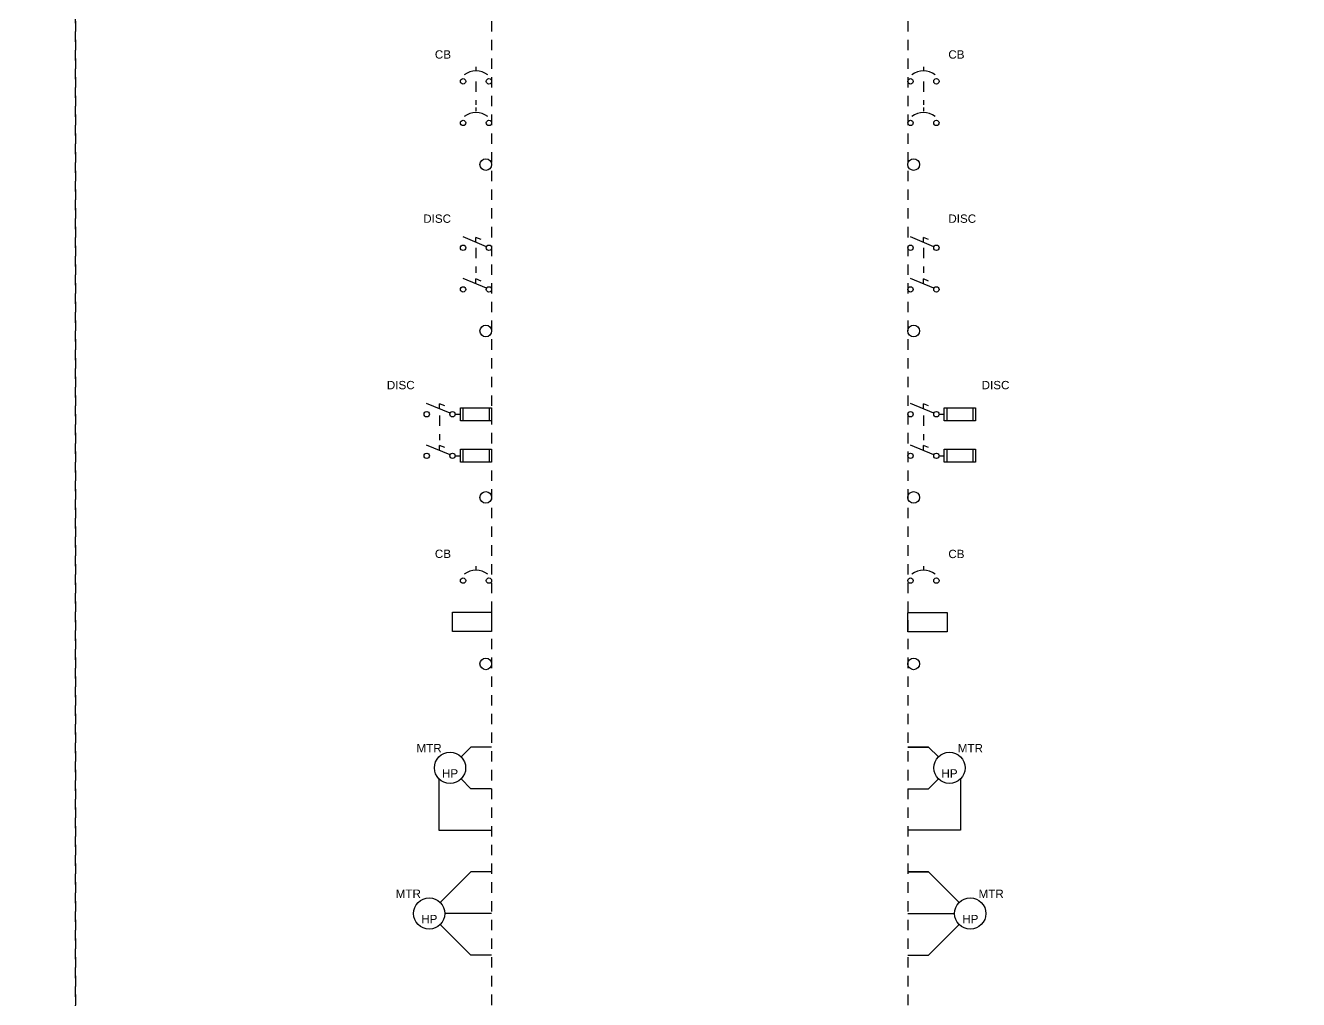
# Model space of a CAD drawing. Header units: inches. Extents: x 0 to 118, y -25 to 20.
# Drawn here: x 86.9 to 102.19, y -7.53 to 4.17 of the extents above; entities that cross this region are included whole.
import ezdxf
from ezdxf.enums import TextEntityAlignment as Align

# ---------------------------------------------------------------- set-up
doc = ezdxf.new("R2010")
doc.units = ezdxf.units.IN
doc.header["$MEASUREMENT"] = 0
doc.linetypes.add('HIDDEN2', pattern=[0.1875, 0.125, -0.0625])
for name, color, linetype in [('BORDER2', 220, 'HIDDEN2'), ('BREAKER CONNECT', 6, 'HIDDEN2'), ('WIRES', 7, 'Continuous')]:
    doc.layers.add(name, color=color, linetype=linetype)
doc.styles.add('INERCONNECT TABLES', font='arial.ttf', dxfattribs={"height": 0.1})
doc.styles.add('WD', font='arial.ttf', dxfattribs={"height": 1})

# ---------------------------------------------------------------- blocks, each defined once
blk = doc.blocks.new('MTR_1PH_L')
blk.add_circle((-0.5, -0.25), 0.188)
at = {"layer": 'WIRES'}
for p, q in [((-0.367, -0.117), (-0.25, 0)), ((0, 0), (-0.25, 0)), ((-0.633, -0.383), (-0.633, -1)), ((-0.25, -0.5), (-0.367, -0.383)), ((0, -0.5), (-0.25, -0.5)), ((-0.633, -1), (0, -1))]:
    blk.add_line(p, q, dxfattribs=at)
at = {"style": 'INERCONNECT TABLES', "flags": 8}
for tag, p in [('Tag1', (-0.6, -0.013)), ('Desc1', (-3.5, -0.35)), ('Desc2', (-3.5, -0.5)), ('Desc3', (-3.5, -0.65))]:
    blk.add_attdef(tag, text='', height=0.1, dxfattribs=at).set_placement(p, align=Align.MIDDLE_RIGHT)
at = {"style": 'WD', "flags": 9}
for tag, p in [('X1TERM04', (0, 0)), ('X1TERM01', (-0.367, -0.117)), ('X8TERM03', (-0.633, -0.383)), ('X1TERM02', (-0.367, -0.383)), ('X1TERM05', (0, -0.5)), ('X1TERM06', (0, -1))]:
    blk.add_attdef(tag, p, '', height=0.0125, dxfattribs=at)
for tag, height, style, flags, p in [('Rating2', 0.1, 'INERCONNECT TABLES', 8, (-1.1, -0.25)), ('Rating1', 0.1, 'INERCONNECT TABLES', 8, (-0.5, -0.25)), ('FAMILY', 0.01, 'WD', 9, (-0.488, -0.079))]:
    blk.add_attdef(tag, text='', height=height, dxfattribs=dict(style=style, flags=flags)).set_placement(p, align=Align.CENTER)
at = {"linetype": 'Continuous', "style": 'WD', "flags": 9}
for tag, p in [('MFG', (-0.5, -0.11)), ('P/N', (-0.5, -0.091))]:
    blk.add_attdef(tag, text='', height=0.01, dxfattribs=at).set_placement(p, align=Align.MIDDLE)
blk.add_attdef('LOC', text='', height=0.01, dxfattribs=at).set_placement((-0.501, -0.128), align=Align.CENTER)
blk.add_attdef('INST', (-0.514, -0.142), '', height=0.01, dxfattribs=at)
at = {"linetype": 'Continuous', "style": 'INERCONNECT TABLES', "flags": 8}
for tag, p in [('Term1', (-0.25, -0.05)), ('Term2', (-0.25, -0.55)), ('Term3', (-0.25, -0.85))]:
    blk.add_attdef(tag, text='', height=0.1, dxfattribs=at).set_placement(p, align=Align.TOP_LEFT)
at = {"style": 'INERCONNECT TABLES', "flags": 8}
for tag, p in [('Unit2', (-1.099, -0.266)), ('Unit1', (-0.499, -0.266))]:
    blk.add_attdef(tag, text='', height=0.1, dxfattribs=at).set_placement(p, align=Align.TOP_CENTER)
blk = doc.blocks.new('CB-CB-TB_Round_L')
blk.add_line((-0.188, 0.173), (-0.188, 0.126))
at = {"linetype": 'HIDDEN2'}
blk.add_line((-0.188, -0.313), (-0.188, -0.359), dxfattribs=at)
for centre, radius in [((-0.343, 0), 0.0322), ((-0.032, 0), 0.0322), ((-0.343, -0.5), 0.0322), ((-0.032, -0.5), 0.0322), ((-0.07, -1), 0.0699)]:
    blk.add_circle(centre, radius)
for centre in [(-0.188, -0.109), (-0.188, -0.609)]:
    blk.add_arc(centre, 0.234, 53.1301, 126.8699)
at = {"layer": 'BREAKER CONNECT'}
blk.add_line((-0.188, 0), (-0.188, -0.281), dxfattribs=at)
at = {"style": 'INERCONNECT TABLES', "flags": 8}
for tag, p in [('Tag1', (-0.488, 0.323)), ('Tag2', (-0.488, -0.163)), ('Desc1', (-3.5, -0.35)), ('Desc2', (-3.5, -0.5)), ('Desc3', (-3.5, -0.65))]:
    blk.add_attdef(tag, text='', height=0.1, dxfattribs=at).set_placement(p, align=Align.MIDDLE_RIGHT)
blk.add_attdef('CB_Rating', text='', height=0.1, dxfattribs=at).set_placement((-0.188, 0.2), align=Align.CENTER)
at = {"flags": 9}
for tag, p, height, style in [('X2LINK', (-0.188, 0.219), 0.01, 'WD'), ('FAMILY', (0.017, 0.152), 0.01, 'WD'), ('X4TERM01', (-0.375, 0), 0.0125, 'WD'), ('X8LINK', (-0.188, 0), 0.01, 'WD'), ('X1TERM02', (0, 0), 0.0125, 'WD'), ('MFG', (0.017, 0.118), 0.01, 'INERCONNECT TABLES'), ('P/N', (0.019, 0.134), 0.01, 'INERCONNECT TABLES'), ('LOC', (0.019, 0.106), 0.01, 'INERCONNECT TABLES'), ('INST', (0.031, 0.093), 0.01, 'INERCONNECT TABLES'), ('X2LINK', (-0.188, -0.281), 0.01, 'WD'), ('X4TERM01', (-0.375, -0.5), 0.0125, 'WD'), ('X8LINK', (-0.188, -0.5), 0.01, 'WD'), ('X1TERM02', (0, -0.5), 0.0125, 'WD')]:
    blk.add_attdef(tag, p, '', height=height, dxfattribs=dict(at, style=style))
at = {"linetype": 'Continuous', "style": 'INERCONNECT TABLES', "flags": 8}
for tag, p in [('OuterTerm1', (-0.438, 0)), ('OuterTerm2', (-0.438, -0.5)), ('Tag3', (-0.17, -0.855)), ('Term3', (-0.221, -1))]:
    blk.add_attdef(tag, text='', height=0.1, dxfattribs=at).set_placement(p, align=Align.MIDDLE_RIGHT)
for tag, p in [('Term1', (0.063, -0.042)), ('Term2', (0.062, -0.542))]:
    blk.add_attdef(tag, text='', height=0.1, dxfattribs=at).set_placement(p, align=Align.TOP_LEFT)
blk = doc.blocks.new('CB-CB-TB_Round_R')
blk.add_line((0.188, 0.173), (0.188, 0.126))
at = {"linetype": 'HIDDEN2'}
blk.add_line((0.188, -0.313), (0.188, -0.359), dxfattribs=at)
for centre, radius in [((0.032, 0), 0.0322), ((0.343, 0), 0.0322), ((0.032, -0.5), 0.0322), ((0.343, -0.5), 0.0322), ((0.07, -1), 0.0699)]:
    blk.add_circle(centre, radius)
for centre in [(0.188, -0.109), (0.188, -0.609)]:
    blk.add_arc(centre, 0.234, 53.1301, 126.8699)
at = {"layer": 'BREAKER CONNECT'}
blk.add_line((0.188, 0), (0.188, -0.281), dxfattribs=at)
at = {"style": 'INERCONNECT TABLES', "flags": 8}
for tag, p in [('Tag1', (0.487, 0.323)), ('Tag2', (0.487, -0.163)), ('Desc1', (3.5, -0.35)), ('Desc2', (3.5, -0.5)), ('Desc3', (3.5, -0.65))]:
    blk.add_attdef(tag, text='', height=0.1, dxfattribs=at).set_placement(p, align=Align.MIDDLE_LEFT)
blk.add_attdef('CB_Rating', text='', height=0.1, dxfattribs=at).set_placement((0.188, 0.2), align=Align.CENTER)
at = {"flags": 9}
for tag, p, height, style in [('X2LINK', (0.188, 0.219), 0.01, 'WD'), ('FAMILY', (0.392, 0.152), 0.01, 'WD'), ('X4TERM01', (0, 0), 0.0125, 'WD'), ('X8LINK', (0.188, 0), 0.01, 'WD'), ('X1TERM02', (0.375, 0), 0.0125, 'WD'), ('MFG', (0.392, 0.118), 0.01, 'INERCONNECT TABLES'), ('P/N', (0.394, 0.134), 0.01, 'INERCONNECT TABLES'), ('LOC', (0.394, 0.106), 0.01, 'INERCONNECT TABLES'), ('INST', (0.394, 0.089), 0.01, 'INERCONNECT TABLES'), ('X2LINK', (0.188, -0.281), 0.01, 'WD'), ('X4TERM01', (0, -0.5), 0.0125, 'WD'), ('X8LINK', (0.188, -0.5), 0.01, 'WD'), ('X1TERM02', (0.375, -0.5), 0.0125, 'WD')]:
    blk.add_attdef(tag, p, '', height=height, dxfattribs=dict(at, style=style))
at = {"linetype": 'Continuous', "style": 'INERCONNECT TABLES', "flags": 8}
for tag, p in [('OuterTerm1', (0.438, 0)), ('OuterTerm2', (0.438, -0.5)), ('Tag3', (0.17, -0.855)), ('Term3', (0.221, -1))]:
    blk.add_attdef(tag, text='', height=0.1, dxfattribs=at).set_placement(p, align=Align.MIDDLE_LEFT)
for tag, p in [('Term1', (-0.063, -0.042)), ('Term2', (-0.063, -0.542))]:
    blk.add_attdef(tag, text='', height=0.1, dxfattribs=at).set_placement(p, align=Align.TOP_RIGHT)
blk = doc.blocks.new('DISC-DISC-TB_Round_L')
for p, q in [((-0.062, 0.013), (-0.343, 0.13)), ((-0.188, 0.065), (-0.188, 0.125)), ((-0.125, 0.099), (-0.188, 0.125)), ((-0.062, -0.487), (-0.343, -0.37)), ((-0.188, -0.435), (-0.188, -0.375)), ((-0.125, -0.401), (-0.188, -0.375))]:
    blk.add_line(p, q)
for centre, radius in [((-0.343, 0), 0.0322), ((-0.032, 0), 0.0322), ((-0.343, -0.5), 0.0322), ((-0.032, -0.5), 0.0322), ((-0.07, -1), 0.0699)]:
    blk.add_circle(centre, radius)
at = {"layer": 'BREAKER CONNECT'}
blk.add_line((-0.188, 0), (-0.188, -0.3), dxfattribs=at)
at = {"style": 'INERCONNECT TABLES', "flags": 8}
for tag, p in [('Tag1', (-0.488, 0.35)), ('Tag2', (-0.488, -0.15)), ('Desc1', (-3.5, -0.35)), ('Desc2', (-3.5, -0.5)), ('Desc3', (-3.5, -0.65))]:
    blk.add_attdef(tag, text='', height=0.1, dxfattribs=at).set_placement(p, align=Align.MIDDLE_RIGHT)
blk.add_attdef('DISC_Rating', text='', height=0.1, dxfattribs=at).set_placement((-0.188, 0.156), align=Align.CENTER)
at = {"linetype": 'Continuous', "style": 'INERCONNECT TABLES', "flags": 8}
for tag, p in [('OuterTerm1', (-0.438, 0)), ('OuterTerm2', (-0.438, -0.5)), ('Tag3', (-0.17, -0.855)), ('Term3', (-0.221, -1))]:
    blk.add_attdef(tag, text='', height=0.1, dxfattribs=at).set_placement(p, align=Align.MIDDLE_RIGHT)
at = {"style": 'WD', "flags": 9}
for tag, p, height in [('X4TERM01', (-0.375, 0), 0.0125), ('X2LINK', (-0.188, 0.125), 0.01), ('X1TERM02', (0, 0), 0.0125), ('Contact', (0.019, 0.04), 0.01), ('FAMILY', (0.019, 0.131), 0.01), ('X8LINK', (-0.188, -0.016), 0.01), ('X2LINK', (-0.188, -0.375), 0.01), ('X4TERM03', (-0.375, -0.5), 0.0125), ('X8LINK', (-0.188, -0.516), 0.01), ('X1TERM04', (0, -0.5), 0.0125)]:
    blk.add_attdef(tag, p, '', height=height, dxfattribs=at)
at = {"linetype": 'Continuous', "style": 'WD', "flags": 9}
for tag, p in [('MFG', (0.04, 0.089)), ('LOC', (0.04, 0.078)), ('P/N', (0.042, 0.108))]:
    blk.add_attdef(tag, text='', height=0.01, dxfattribs=at).set_placement(p, align=Align.CENTER)
blk.add_attdef('INST', (0.026, 0.062), '', height=0.01, dxfattribs=at)
at = {"linetype": 'Continuous', "style": 'INERCONNECT TABLES', "flags": 8}
for tag, p in [('Term1', (0.063, -0.042)), ('Term2', (0.063, -0.542))]:
    blk.add_attdef(tag, text='', height=0.1, dxfattribs=at).set_placement(p, align=Align.TOP_LEFT)
blk = doc.blocks.new('DISC-DISC-TB_Round_R')
for p, q in [((0.313, 0.013), (0.032, 0.13)), ((0.25, 0.099), (0.188, 0.125)), ((0.188, 0.065), (0.188, 0.125)), ((0.313, -0.487), (0.032, -0.37)), ((0.25, -0.401), (0.188, -0.375)), ((0.188, -0.435), (0.188, -0.375))]:
    blk.add_line(p, q)
for centre, radius in [((0.032, 0), 0.0322), ((0.343, 0), 0.0322), ((0.032, -0.5), 0.0322), ((0.343, -0.5), 0.0322), ((0.07, -1), 0.0699)]:
    blk.add_circle(centre, radius)
at = {"layer": 'BREAKER CONNECT'}
blk.add_line((0.188, 0), (0.188, -0.3), dxfattribs=at)
at = {"style": 'INERCONNECT TABLES'}
blk.add_attdef('Tag1', text='', height=0.1, dxfattribs=at).set_placement((0.487, 0.35), align=Align.MIDDLE_LEFT)
blk.add_attdef('DISC_Rating', text='', height=0.1, dxfattribs=at).set_placement((0.188, 0.156), align=Align.CENTER)
at = {"style": 'WD', "flags": 9}
for tag, p, height in [('X4TERM01', (0, 0), 0.0125), ('X2LINK', (0.188, 0.125), 0.01), ('X1TERM02', (0.375, 0), 0.0125), ('Contact', (0.394, 0.04), 0.01), ('FAMILY', (0.394, 0.131), 0.01), ('X8LINK', (0.188, -0.016), 0.01), ('X2LINK', (0.188, -0.375), 0.01), ('X4TERM03', (0, -0.5), 0.0125), ('X8LINK', (0.188, -0.516), 0.01), ('X1TERM04', (0.375, -0.5), 0.0125)]:
    blk.add_attdef(tag, p, '', height=height, dxfattribs=at)
at = {"linetype": 'Continuous', "style": 'WD', "flags": 9}
for tag, p in [('MFG', (0.415, 0.089)), ('LOC', (0.415, 0.078)), ('P/N', (0.417, 0.108))]:
    blk.add_attdef(tag, text='', height=0.01, dxfattribs=at).set_placement(p, align=Align.CENTER)
blk.add_attdef('INST', (0.402, 0.062), '', height=0.01, dxfattribs=at)
at = {"linetype": 'Continuous', "style": 'INERCONNECT TABLES', "flags": 8}
for tag, p in [('OuterTerm1', (0.438, 0)), ('OuterTerm2', (0.438, -0.5)), ('Tag3', (0.17, -0.855)), ('Term3', (0.221, -1))]:
    blk.add_attdef(tag, text='', height=0.1, dxfattribs=at).set_placement(p, align=Align.MIDDLE_LEFT)
for tag, p in [('Term1', (-0.063, -0.042)), ('Term2', (-0.063, -0.542))]:
    blk.add_attdef(tag, text='', height=0.1, dxfattribs=at).set_placement(p, align=Align.TOP_RIGHT)
at = {"style": 'INERCONNECT TABLES', "flags": 8}
for tag, p in [('Tag2', (0.487, -0.15)), ('Desc1', (3.5, -0.1)), ('Desc2', (3.5, -0.25)), ('Desc3', (3.5, -0.4))]:
    blk.add_attdef(tag, text='', height=0.1, dxfattribs=at).set_placement(p, align=Align.MIDDLE_LEFT)
blk = doc.blocks.new('DISC-DISC_Fuse-TB_Round_L')
for p, q in [((-0.499, 0.013), (-0.781, 0.13)), ((-0.562, 0.099), (-0.625, 0.125)), ((-0.625, 0.065), (-0.625, 0.125)), ((-0.438, 0), (-0.375, 0)), ((-0.375, 0.078), (0, 0.078)), ((-0.375, -0.078), (-0.375, 0.078)), ((-0.344, 0.078), (-0.344, -0.078)), ((-0.031, 0.078), (-0.031, -0.078)), ((0, 0.078), (0, -0.078)), ((0, -0.078), (-0.375, -0.078)), ((-0.499, -0.487), (-0.781, -0.37)), ((-0.562, -0.401), (-0.625, -0.375)), ((-0.625, -0.435), (-0.625, -0.375)), ((-0.375, -0.422), (0, -0.422)), ((-0.375, -0.578), (-0.375, -0.422)), ((-0.344, -0.422), (-0.344, -0.578)), ((-0.031, -0.422), (-0.031, -0.578)), ((0, -0.422), (0, -0.578)), ((-0.438, -0.5), (-0.375, -0.5)), ((0, -0.578), (-0.375, -0.578))]:
    blk.add_line(p, q)
for centre, radius in [((-0.78, 0), 0.0322), ((-0.47, 0), 0.0322), ((-0.78, -0.5), 0.0322), ((-0.47, -0.5), 0.0322), ((-0.07, -1), 0.0699)]:
    blk.add_circle(centre, radius)
at = {"layer": 'BREAKER CONNECT'}
blk.add_line((-0.625, -0.016), (-0.625, -0.312), dxfattribs=at)
at = {"style": 'INERCONNECT TABLES', "flags": 8}
for tag, p in [('Tag1', (-0.925, 0.35)), ('Tag2', (-0.925, -0.15)), ('Desc1', (-3.5, -0.35)), ('Desc2', (-3.5, -0.5)), ('Desc3', (-3.5, -0.65))]:
    blk.add_attdef(tag, text='', height=0.1, dxfattribs=at).set_placement(p, align=Align.MIDDLE_RIGHT)
blk.add_attdef('DISC_Rating', text='', height=0.1, dxfattribs=at).set_placement((-0.625, 0.156), align=Align.CENTER)
at = {"style": 'WD', "flags": 9}
for tag, p, height in [('X2LINK', (-0.625, 0.156), 0.01), ('X4TERM01', (-0.812, 0), 0.0125), ('FAMILY', (-0.419, 0.131), 0.01), ('Contact', (-0.419, 0.044), 0.01), ('X1TERM02', (0, 0), 0.0125), ('X8LINK', (-0.625, -0.016), 0.01), ('X2LINK', (-0.625, -0.344), 0.01), ('X4TERM03', (-0.812, -0.5), 0.0125), ('X8LINK', (-0.625, -0.516), 0.01), ('X1TERM04', (0, -0.5), 0.0125)]:
    blk.add_attdef(tag, p, '', height=height, dxfattribs=at)
at = {"linetype": 'Continuous', "style": 'INERCONNECT TABLES', "flags": 8}
for tag, p in [('OuterTerm1', (-0.895, 0)), ('OuterTerm2', (-0.875, -0.5)), ('Tag3', (-0.17, -0.855)), ('Term3', (-0.221, -1))]:
    blk.add_attdef(tag, text='', height=0.1, dxfattribs=at).set_placement(p, align=Align.MIDDLE_RIGHT)
at = {"style": 'INERCONNECT TABLES', "flags": 8}
for tag, p in [('P1_Rating_FU', (-0.188, 0)), ('P2_Rating_FU', (-0.188, -0.5))]:
    blk.add_attdef(tag, text='', height=0.1, dxfattribs=at).set_placement(p, align=Align.MIDDLE_CENTER)
at = {"linetype": 'Continuous', "style": 'WD', "flags": 9}
for tag, p in [('MFG', (-0.397, 0.089)), ('LOC', (-0.397, 0.077)), ('P/N', (-0.395, 0.108))]:
    blk.add_attdef(tag, text='', height=0.01, dxfattribs=at).set_placement(p, align=Align.CENTER)
blk.add_attdef('INST', (-0.411, 0.062), '', height=0.01, dxfattribs=at)
at = {"linetype": 'Continuous', "style": 'INERCONNECT TABLES', "flags": 8}
for tag, p in [('Term1', (0.063, -0.042)), ('Term2', (0.063, -0.542))]:
    blk.add_attdef(tag, text='', height=0.1, dxfattribs=at).set_placement(p, align=Align.TOP_LEFT)
blk = doc.blocks.new('DISC-DISC_Fuse-TB_Round_R')
for p, q in [((0.313, 0.013), (0.032, 0.13)), ((0.188, 0.065), (0.188, 0.125)), ((0.25, 0.099), (0.188, 0.125)), ((0.375, 0), (0.438, 0)), ((0.438, -0.078), (0.438, 0.078)), ((0.438, 0.078), (0.812, 0.078)), ((0.469, 0.078), (0.469, -0.078)), ((0.781, 0.078), (0.781, -0.078)), ((0.812, 0.078), (0.812, -0.078)), ((0.812, -0.078), (0.438, -0.078)), ((0.313, -0.487), (0.032, -0.37)), ((0.188, -0.435), (0.188, -0.375)), ((0.25, -0.401), (0.188, -0.375)), ((0.438, -0.578), (0.438, -0.422)), ((0.438, -0.422), (0.812, -0.422)), ((0.469, -0.422), (0.469, -0.578)), ((0.781, -0.422), (0.781, -0.578)), ((0.812, -0.422), (0.812, -0.578)), ((0.375, -0.5), (0.438, -0.5)), ((0.812, -0.578), (0.438, -0.578))]:
    blk.add_line(p, q)
for centre, radius in [((0.032, 0), 0.0322), ((0.343, 0), 0.0322), ((0.032, -0.5), 0.0322), ((0.343, -0.5), 0.0322), ((0.07, -1), 0.0699)]:
    blk.add_circle(centre, radius)
at = {"layer": 'BREAKER CONNECT'}
blk.add_line((0.188, -0.016), (0.188, -0.312), dxfattribs=at)
at = {"style": 'INERCONNECT TABLES', "flags": 8}
for tag, p in [('Tag1', (0.887, 0.35)), ('Tag2', (0.887, -0.15)), ('Desc1', (3.5, -0.35)), ('Desc2', (3.5, -0.5)), ('Desc3', (3.5, -0.65))]:
    blk.add_attdef(tag, text='', height=0.1, dxfattribs=at).set_placement(p, align=Align.MIDDLE_LEFT)
at = {"style": 'INERCONNECT TABLES'}
blk.add_attdef('DISC_Rating', text='', height=0.1, dxfattribs=at).set_placement((0.188, 0.156), align=Align.CENTER)
at = {"style": 'WD', "flags": 9}
for tag, p, height in [('X2LINK', (0.188, 0.156), 0.01), ('X4TERM01', (0, 0), 0.0125), ('Contact', (0.394, 0.04), 0.01), ('FAMILY', (0.394, 0.131), 0.01), ('X1TERM02', (0.812, 0), 0.0125), ('X8LINK', (0.188, -0.016), 0.01), ('X2LINK', (0.188, -0.344), 0.01), ('X4TERM03', (0, -0.5), 0.0125), ('X8LINK', (0.188, -0.516), 0.01), ('X1TERM04', (0.812, -0.5), 0.0125)]:
    blk.add_attdef(tag, p, '', height=height, dxfattribs=at)
at = {"style": 'INERCONNECT TABLES', "flags": 8}
for tag, p in [('P1_Rating_FU', (0.625, 0)), ('P2_Rating_FU', (0.625, -0.5))]:
    blk.add_attdef(tag, text='', height=0.1, dxfattribs=at).set_placement(p, align=Align.MIDDLE)
at = {"linetype": 'Continuous', "style": 'WD', "flags": 9}
for tag, p in [('MFG', (0.415, 0.089)), ('LOC', (0.415, 0.077)), ('P/N', (0.417, 0.108))]:
    blk.add_attdef(tag, text='', height=0.01, dxfattribs=at).set_placement(p, align=Align.CENTER)
blk.add_attdef('INST', (0.402, 0.058), '', height=0.01, dxfattribs=at)
at = {"linetype": 'Continuous', "style": 'INERCONNECT TABLES', "flags": 8}
for tag, p in [('OuterTerm1', (0.873, 0)), ('OuterTerm2', (0.873, -0.5)), ('Tag3', (0.17, -0.855)), ('Term3', (0.221, -1))]:
    blk.add_attdef(tag, text='', height=0.1, dxfattribs=at).set_placement(p, align=Align.MIDDLE_LEFT)
for tag, p in [('Term1', (-0.062, -0.042)), ('Term2', (-0.063, -0.542))]:
    blk.add_attdef(tag, text='', height=0.1, dxfattribs=at).set_placement(p, align=Align.TOP_RIGHT)
blk = doc.blocks.new('CB-TB_Square-TB_Round_L')
blk.add_line((-0.188, 0.173), (-0.188, 0.126))
blk.add_lwpolyline([(-0.472, -0.38), (0, -0.38), (0, -0.611), (-0.472, -0.611)], close=True)
for centre, radius in [((-0.343, 0), 0.0322), ((-0.032, 0), 0.0322), ((-0.07, -1), 0.0699)]:
    blk.add_circle(centre, radius)
blk.add_arc((-0.188, -0.109), 0.234, 53.1301, 126.8699)
at = {"style": 'INERCONNECT TABLES', "flags": 8}
for tag, p in [('Tag1', (-0.488, 0.323)), ('Desc1', (-3.5, -0.35)), ('Desc2', (-3.5, -0.5)), ('Desc3', (-3.5, -0.65))]:
    blk.add_attdef(tag, text='', height=0.1, dxfattribs=at).set_placement(p, align=Align.MIDDLE_RIGHT)
blk.add_attdef('Rating', text='', height=0.1, dxfattribs=at).set_placement((-0.188, 0.213), align=Align.CENTER)
at = {"flags": 9}
for tag, p, height, style in [('X2LINK', (-0.188, 0.369), 0.01, 'WD'), ('FAMILY', (0.017, 0.152), 0.01, 'WD'), ('X4TERM01', (-0.375, 0), 0.0125, 'WD'), ('X8LINK', (-0.188, 0), 0.01, 'WD'), ('X1TERM02', (0, 0), 0.0125, 'WD'), ('INST', (0.014, 0.084), 0.01, 'INERCONNECT TABLES'), ('MFG', (0.016, 0.115), 0.01, 'INERCONNECT TABLES'), ('LOC', (0.016, 0.1), 0.01, 'INERCONNECT TABLES'), ('P/N', (0.019, 0.132), 0.01, 'INERCONNECT TABLES'), ('X2TERM01', (-0.236, -0.38), 0.0125, 'WD'), ('X4TERM01', (-0.472, -0.495), 0.0125, 'WD'), ('X8TERM01', (-0.236, -0.611), 0.0125, 'WD'), ('X1TERM01', (0, -0.495), 0.0125, 'WD')]:
    blk.add_attdef(tag, p, '', height=height, dxfattribs=dict(at, style=style))
at = {"linetype": 'Continuous', "style": 'INERCONNECT TABLES', "flags": 8}
blk.add_attdef('OuterTerm1', text='', height=0.1, dxfattribs=at).set_placement((-0.438, -0.042), align=Align.TOP_RIGHT)
blk.add_attdef('Term1', text='', height=0.1, dxfattribs=at).set_placement((0.063, -0.042), align=Align.TOP_LEFT)
for tag, p in [('Tag2', (-0.572, -0.33)), ('Tag3', (-0.17, -0.855)), ('Term3', (-0.221, -1))]:
    blk.add_attdef(tag, text='', height=0.1, dxfattribs=at).set_placement(p, align=Align.MIDDLE_RIGHT)
blk.add_attdef('Term2', text='', height=0.1, dxfattribs=at).set_placement((-0.236, -0.495), align=Align.MIDDLE_CENTER)
blk = doc.blocks.new('CB-TB_Square-TB_Round_R')
blk.add_line((0.188, 0.173), (0.188, 0.126))
blk.add_lwpolyline([(0, -0.384), (0.472, -0.384), (0.472, -0.615), (0, -0.615)], close=True)
for centre, radius in [((0.032, 0), 0.0322), ((0.343, 0), 0.0322), ((0.07, -1), 0.0699)]:
    blk.add_circle(centre, radius)
blk.add_arc((0.188, -0.109), 0.234, 53.1301, 126.8699)
at = {"style": 'INERCONNECT TABLES', "flags": 8}
for tag, p in [('Tag1', (0.487, 0.321)), ('Desc1', (3.5, -0.35)), ('Desc2', (3.5, -0.5)), ('Desc3', (3.5, -0.65))]:
    blk.add_attdef(tag, text='', height=0.1, dxfattribs=at).set_placement(p, align=Align.MIDDLE_LEFT)
blk.add_attdef('CB_Rating', text='', height=0.1, dxfattribs=at).set_placement((0.188, 0.2), align=Align.CENTER)
at = {"flags": 9}
for tag, p, height, style in [('X2LINK', (0.188, 0.219), 0.01, 'WD'), ('FAMILY', (0.392, 0.152), 0.01, 'WD'), ('X4TERM01', (0, 0), 0.0125, 'WD'), ('X4TERM01', (0, 0), 0.0125, 'WD'), ('X8LINK', (0.188, 0), 0.01, 'WD'), ('X1TERM02', (0.375, 0), 0.0125, 'WD'), ('MFG', (0.391, 0.115), 0.01, 'INERCONNECT TABLES'), ('LOC', (0.391, 0.099), 0.01, 'INERCONNECT TABLES'), ('INST', (0.392, 0.081), 0.01, 'INERCONNECT TABLES'), ('P/N', (0.394, 0.132), 0.01, 'INERCONNECT TABLES'), ('X2TERM01', (0.236, -0.384), 0.0125, 'WD'), ('X8TERM01', (0.236, -0.615), 0.0125, 'WD'), ('X1TERM01', (0.472, -0.5), 0.0125, 'WD')]:
    blk.add_attdef(tag, p, '', height=height, dxfattribs=dict(at, style=style))
at = {"linetype": 'Continuous', "style": 'INERCONNECT TABLES', "flags": 8}
blk.add_attdef('OuterTerm1', text='', height=0.1, dxfattribs=at).set_placement((0.438, 0), align=Align.TOP_LEFT)
at = {"style": 'INERCONNECT TABLES'}
blk.add_attdef('Term1', text='', height=0.1, dxfattribs=at).set_placement((-0.05, -0.042), align=Align.TOP_RIGHT)
at = {"linetype": 'Continuous', "style": 'INERCONNECT TABLES', "flags": 8}
for tag, p in [('Tag2', (0.572, -0.335)), ('Tag3', (0.17, -0.855)), ('Term3', (0.221, -1))]:
    blk.add_attdef(tag, text='', height=0.1, dxfattribs=at).set_placement(p, align=Align.MIDDLE_LEFT)
blk.add_attdef('Term2', text='', height=0.1, dxfattribs=at).set_placement((0.236, -0.5), align=Align.MIDDLE_CENTER)
blk = doc.blocks.new('MTR_1PH_R')
blk.add_line((0.25, 0), (0, 0))
blk.add_circle((0.5, -0.25), 0.188)
at = {"layer": 'WIRES'}
for p, q in [((0, 0), (0.25, 0)), ((0.367, -0.117), (0.25, 0)), ((0.25, -0.5), (0.367, -0.383)), ((0.633, -0.383), (0.633, -1)), ((0, -0.5), (0.25, -0.5)), ((0.633, -1), (0, -1))]:
    blk.add_line(p, q, dxfattribs=at)
at = {"style": 'WD', "flags": 9}
for tag, p in [('X4TERM04', (0, 0)), ('X4TERM05', (-0.002, -0.5)), ('X4TERM06', (-0.002, -1))]:
    blk.add_attdef(tag, text='', height=0.0125, dxfattribs=at).set_placement(p, align=Align.RIGHT)
at = {"style": 'INERCONNECT TABLES', "flags": 8}
for tag, p in [('Tag1', (0.6, -0.013)), ('Desc1', (3.5, -0.35)), ('Desc2', (3.5, -0.5)), ('Desc3', (3.5, -0.65))]:
    blk.add_attdef(tag, text='', height=0.1, dxfattribs=at).set_placement(p, align=Align.MIDDLE_LEFT)
at = {"linetype": 'Continuous', "style": 'INERCONNECT TABLES', "flags": 8}
for tag, p in [('Term1', (0.25, -0.05)), ('Term2', (0.25, -0.55)), ('Term3', (0.25, -0.85))]:
    blk.add_attdef(tag, text='', height=0.1, dxfattribs=at).set_placement(p, align=Align.TOP_RIGHT)
for tag, height, style, flags, p in [('Rating1', 0.1, 'INERCONNECT TABLES', 8, (0.5, -0.25)), ('FAMILY', 0.01, 'WD', 9, (0.495, -0.08)), ('Rating2', 0.1, 'INERCONNECT TABLES', 8, (1.1, -0.25))]:
    blk.add_attdef(tag, text='', height=height, dxfattribs=dict(style=style, flags=flags)).set_placement(p, align=Align.CENTER)
at = {"style": 'WD', "flags": 9}
for tag, p in [('X4TERM01', (0.367, -0.117)), ('X4TERM02', (0.367, -0.383)), ('X8TERM03', (0.633, -0.383))]:
    blk.add_attdef(tag, p, '', height=0.0125, dxfattribs=at)
at = {"linetype": 'Continuous', "style": 'WD', "flags": 9}
for tag, p in [('MFG', (0.5, -0.11)), ('P/N', (0.5, -0.091))]:
    blk.add_attdef(tag, text='', height=0.01, dxfattribs=at).set_placement(p, align=Align.MIDDLE)
blk.add_attdef('LOC', text='', height=0.01, dxfattribs=at).set_placement((0.5, -0.125), align=Align.CENTER)
blk.add_attdef('INST', (0.485, -0.139), '', height=0.01, dxfattribs=at)
at = {"style": 'INERCONNECT TABLES', "flags": 8}
for tag, p in [('Unit1', (0.501, -0.266)), ('Unit2', (1.101, -0.266))]:
    blk.add_attdef(tag, text='', height=0.1, dxfattribs=at).set_placement(p, align=Align.TOP_CENTER)
blk = doc.blocks.new('MTR_3PH_NoGND_L')
blk.add_circle((-0.75, -0.5), 0.188)
at = {"layer": 'WIRES'}
for p, q in [((-0.617, -0.367), (-0.25, 0)), ((0, 0), (-0.25, 0)), ((0, -0.5), (-0.562, -0.5)), ((-0.25, -1), (-0.618, -0.632)), ((0, -1), (-0.25, -1))]:
    blk.add_line(p, q, dxfattribs=at)
at = {"style": 'WD', "flags": 9}
for tag, p in [('X1TERM05', (0, 0)), ('X0TERM01', (-0.617, -0.367)), ('X1TERM02', (-0.562, -0.5)), ('X1TERM06', (0, -0.5)), ('X8TERM04', (-0.883, -0.632)), ('X0TERM03', (-0.618, -0.632)), ('X1TERM07', (0, -1))]:
    blk.add_attdef(tag, p, '', height=0.0125, dxfattribs=at)
at = {"style": 'INERCONNECT TABLES', "flags": 8}
for tag, p in [('Term1', (-0.25, -0.05)), ('Term2', (-0.25, -0.35))]:
    blk.add_attdef(tag, text='', height=0.1, dxfattribs=at).set_placement(p, align=Align.TOP_LEFT)
for tag, p in [('Desc1', (-3.5, -0.35)), ('Tag1', (-0.85, -0.262)), ('Desc2', (-3.5, -0.5)), ('Desc3', (-3.5, -0.65))]:
    blk.add_attdef(tag, text='', height=0.1, dxfattribs=at).set_placement(p, align=Align.MIDDLE_RIGHT)
for tag, height, style, flags, p in [('Rating2', 0.1, 'INERCONNECT TABLES', 8, (-1.349, -0.5)), ('Rating1', 0.1, 'INERCONNECT TABLES', 8, (-0.75, -0.5)), ('FAMILY', 0.01, 'WD', 9, (-0.724, -0.33))]:
    blk.add_attdef(tag, text='', height=height, dxfattribs=dict(style=style, flags=flags)).set_placement(p, align=Align.CENTER)
at = {"linetype": 'Continuous', "style": 'WD', "flags": 9}
for tag, p in [('MFG', (-0.75, -0.36)), ('P/N', (-0.75, -0.341))]:
    blk.add_attdef(tag, text='', height=0.01, dxfattribs=at).set_placement(p, align=Align.MIDDLE)
blk.add_attdef('INST', (-0.75, -0.4), '', height=0.01, dxfattribs=at)
blk.add_attdef('LOC', text='', height=0.01, dxfattribs=at).set_placement((-0.721, -0.375), align=Align.CENTER)
at = {"style": 'INERCONNECT TABLES', "flags": 8}
for tag, p in [('Unit2', (-1.347, -0.516)), ('Unit1', (-0.749, -0.516))]:
    blk.add_attdef(tag, text='', height=0.1, dxfattribs=at).set_placement(p, align=Align.TOP_CENTER)
blk.add_attdef('Term3', text='', height=0.1, dxfattribs=at).set_placement((-0.25, -0.98), align=Align.BOTTOM_LEFT)
blk = doc.blocks.new('MTR_3PH_NoGND_R')
blk.add_line((0.25, 0), (0, 0))
blk.add_circle((0.75, -0.5), 0.188)
at = {"layer": 'WIRES'}
for p, q in [((0, 0), (0.25, 0)), ((0.617, -0.367), (0.25, 0)), ((0, -0.5), (0.563, -0.5)), ((0.25, -1), (0.618, -0.632)), ((0, -1), (0.25, -1))]:
    blk.add_line(p, q, dxfattribs=at)
at = {"style": 'WD', "flags": 9}
for tag, p in [('X4TERM05', (0, 0)), ('X4TERM06', (0, -0.5)), ('X4TERM07', (0, -1))]:
    blk.add_attdef(tag, text='', height=0.0125, dxfattribs=at).set_placement(p, align=Align.RIGHT)
at = {"style": 'INERCONNECT TABLES', "flags": 8}
for tag, p in [('Term1', (0.25, -0.05)), ('Term2', (0.25, -0.35))]:
    blk.add_attdef(tag, text='', height=0.1, dxfattribs=at).set_placement(p, align=Align.TOP_RIGHT)
for tag, p in [('Tag1', (0.85, -0.263)), ('Desc1', (3.5, -0.35)), ('Desc2', (3.5, -0.5)), ('Desc3', (3.5, -0.65))]:
    blk.add_attdef(tag, text='', height=0.1, dxfattribs=at).set_placement(p, align=Align.MIDDLE_LEFT)
for tag, height, style, flags, p in [('Rating1', 0.1, 'INERCONNECT TABLES', 8, (0.75, -0.5)), ('FAMILY', 0.01, 'WD', 9, (0.745, -0.33)), ('Rating2', 0.1, 'INERCONNECT TABLES', 8, (1.35, -0.5))]:
    blk.add_attdef(tag, text='', height=height, dxfattribs=dict(style=style, flags=flags)).set_placement(p, align=Align.CENTER)
at = {"style": 'WD', "flags": 9}
for tag, p in [('X0TERM01', (0.617, -0.367)), ('X4TERM02', (0.563, -0.5)), ('X0TERM03', (0.618, -0.632)), ('X0TERM04', (0.883, -0.632))]:
    blk.add_attdef(tag, p, '', height=0.0125, dxfattribs=at)
at = {"linetype": 'Continuous', "style": 'WD', "flags": 9}
for tag, p in [('MFG', (0.75, -0.36)), ('P/N', (0.75, -0.341))]:
    blk.add_attdef(tag, text='', height=0.01, dxfattribs=at).set_placement(p, align=Align.MIDDLE)
blk.add_attdef('LOC', text='', height=0.01, dxfattribs=at).set_placement((0.75, -0.375), align=Align.CENTER)
blk.add_attdef('INST', (0.736, -0.391), '', height=0.01, dxfattribs=at)
at = {"style": 'INERCONNECT TABLES', "flags": 8}
for tag, p in [('Unit1', (0.751, -0.516)), ('Unit2', (1.351, -0.516))]:
    blk.add_attdef(tag, text='', height=0.1, dxfattribs=at).set_placement(p, align=Align.TOP_CENTER)
blk.add_attdef('Term3', text='', height=0.1, dxfattribs=at).set_placement((0.25, -0.95), align=Align.BOTTOM_RIGHT)

msp = doc.modelspace()

# ---------------------------------------------------------------- linework, layer by layer
at = {"layer": 'BORDER2'}
for p, q in [((92.5, 17.5), (92.5, -24.6)), ((97.5, 17.5), (97.5, -24.6))]:
    msp.add_line(p, q, dxfattribs=at)
at = {"layer": 'BORDER2', "linetype": 'HIDDEN2'}
msp.add_lwpolyline([(72.5, 17.5), (87.5, 17.5), (87.5, -25.075), (72.5, -25.025)], close=True, dxfattribs=at)
at = {"layer": 'BORDER2'}
msp.add_lwpolyline([(87.5, 17.5), (102.5, 17.5), (102.5, -24.6), (87.5, -24.6)], close=True, dxfattribs=at)

# ---------------------------------------------------------------- block references
at = {"linetype": 'Continuous'}
for name, p, values in [('CB-CB-TB_Round_L', (92.5, 3.5), {'Tag1': 'CB'}), ('CB-CB-TB_Round_R', (97.5, 3.5), {'Tag1': 'CB'}), ('DISC-DISC-TB_Round_L', (92.5, 1.5), {'Tag1': 'DISC'}), ('DISC-DISC-TB_Round_R', (97.5, 1.5), {'Tag1': 'DISC'}), ('DISC-DISC_Fuse-TB_Round_L', (92.5, -0.5), {'Tag1': 'DISC'}), ('DISC-DISC_Fuse-TB_Round_R', (97.5, -0.5), {'Tag1': 'DISC'}), ('CB-TB_Square-TB_Round_L', (92.5, -2.5), {'Tag1': 'CB'}), ('CB-TB_Square-TB_Round_R', (97.5, -2.5), {'Tag1': 'CB'}), ('MTR_1PH_R', (97.5, -4.5), {'Tag1': 'MTR', 'Unit1': 'HP'}), ('MTR_3PH_NoGND_L', (92.5, -6), {'Tag1': 'MTR', 'Unit1': 'HP'}), ('MTR_3PH_NoGND_R', (97.5, -6), {'Tag1': 'MTR', 'Unit1': 'HP'})]:
    msp.add_blockref(name, p, dxfattribs=at).add_auto_attribs(values)
msp.add_blockref('MTR_1PH_L', (92.5, -4.5)).add_auto_attribs({'Tag1': 'MTR', 'Unit1': 'HP'})

doc.saveas('drawing.dxf')
